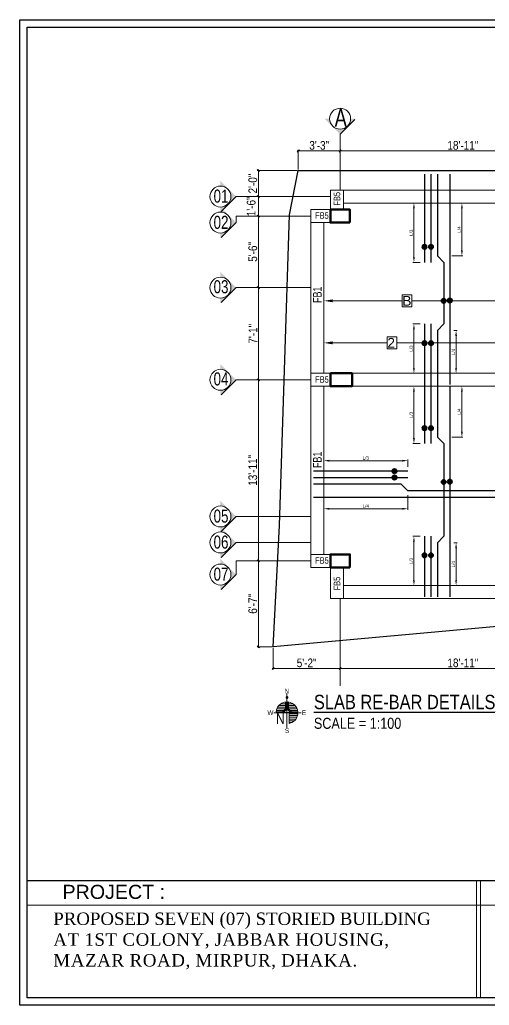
# Model space of a CAD drawing. Extents: x 52891 to 66536, y -48165 to -44533.
# Drawn here: x 60910 to 61343, y -45971 to -45062 of the extents above; entities that cross this region are included whole.
import ezdxf
from ezdxf.enums import TextEntityAlignment as Align

# ---------------------------------------------------------------- set-up
doc = ezdxf.new("R2010")
doc.units = 0
doc.header["$MEASUREMENT"] = 0
doc.header["$PDMODE"] = 3
doc.layers.get('DEFPOINTS').update_dxf_attribs({"lineweight": 13})
for name, color, linetype, lineweight in [('1-TEXT', 212, 'Continuous', 25), ('1dim', 251, 'Continuous', 13), ('COLUMN-1', 1, 'Continuous', 50), ('DIM', 8, 'Continuous', 13), ('DIMEN', 8, 'Continuous', 13), ('line', 7, 'Continuous', 15), ('NORTH_DER', 7, 'Continuous', 13), ('ROD', 1, 'Continuous', 35), ('TEXT', 7, 'Continuous', 13), ('Text1', 7, 'Continuous', 13), ('WALL', 7, 'Continuous', 30)]:
    doc.layers.add(name, color=color, linetype=linetype, lineweight=lineweight)
doc.layers.add('Layer1', color=174, linetype='Continuous')
doc.styles.add('Arial', font='arial.ttf')
doc.styles.add('Dimtext', font='ARIALN.TTF')
doc.styles.add('NEW', font='swissck.ttf')
doc.styles.add('ROMAN_SIMPLEX', font='swisscl.ttf')
doc.styles.get("Standard").update_dxf_attribs({"font": 'arial.ttf', "width": 0.6, "height": 6})
doc.styles.add('STYLE4', font='swissc.ttf')
doc.styles.add('style6', font='swisscl.ttf')
doc.dimstyles.new('1-18', dxfattribs={"dimtxt": 16, "dimasz": 14, "dimexe": 1, "dimexo": 4, "dimgap": 1, "dimtad": 1, "dimdec": 1, "dimzin": 3, "dimdsep": 46, "dimlunit": 4, "dimtxsty": 'Arial', "dimcen": 0.09, "dimdle": 4, "dimclrd": 256, "dimclre": 252, "dimclrt": 256, "dimadec": 0, "dimazin": 0, "dimtfac": 1, "dimtdec": 1, "dimtofl": 0, "dimtmove": 1, "dimatfit": 3, "dimfxl": 2, "dimfrac": 1, "dimtolj": 1, "dimtzin": 0, "dimlwd": -1, "dimlwe": -1, "dimarcsym": 1})
doc.dimstyles.new('Dim4', dxfattribs={"dimtxt": 8, "dimasz": 2, "dimexe": 1, "dimexo": 1, "dimgap": 1, "dimtad": 1, "dimdec": 0, "dimzin": 3, "dimdsep": 46, "dimlunit": 4, "dimtxsty": 'Dimtext', "dimblk": 'OBLIQUE', "dimcen": 2, "dimdle": 1, "dimclrd": 256, "dimclre": 256, "dimclrt": 3, "dimadec": 0, "dimazin": 1, "dimtm": 1e-09, "dimtfac": 1, "dimtdec": 0, "dimtofl": 0, "dimtmove": 2, "dimatfit": 3, "dimldrblk": 'OBLIQUE', "dimfxl": 6, "dimfrac": 2, "dimtolj": 1, "dimtzin": 0, "dimlwd": -1, "dimlwe": -1, "dimarcsym": 0})

# ---------------------------------------------------------------- blocks, each defined once
blk = doc.blocks.new('_Oblique')
at = {"layer": 'WALL', "color": 0, "lineweight": -2}
blk.add_line((-0.5, -0.5), (0.5, 0.5), dxfattribs=at)
blk = doc.blocks.new('*D2023')
at = {"layer": 'DEFPOINTS', "color": 0}
for p in [(61205.36, -45182.55), (61166.75, -45200.65), (61205.36, -45200.65)]:
    blk.add_point(p, dxfattribs=at)
at = {"layer": 'line'}
for p, q in [((61165.75, -45182.55), (61206.36, -45182.55)), ((61166.75, -45199.65), (61166.75, -45181.55)), ((61205.36, -45199.65), (61205.36, -45181.55))]:
    blk.add_line(p, q, dxfattribs=at)
at = {"layer": 'line', "xscale": 2, "yscale": 2, "zscale": 2, "rotation": 180}
blk.add_blockref('_Oblique', (61166.75, -45182.55), dxfattribs=at)
at = {"layer": 'line', "xscale": 2, "yscale": 2, "zscale": 2}
blk.add_blockref('_Oblique', (61205.36, -45182.55), dxfattribs=at)
at = {"layer": 'line', "color": 3, "insert": (61186.05, -45177.47), "char_height": 8, "attachment_point": 5, "style": 'Dimtext'}
blk.add_mtext('\\A1;3\'-3"', dxfattribs=at)
blk = doc.blocks.new('*D2024')
at = {"layer": 'DEFPOINTS', "color": 0}
for p in [(61431.86, -45182.55), (61205.36, -45200.65), (61431.86, -45200.65)]:
    blk.add_point(p, dxfattribs=at)
at = {"layer": 'line'}
for p, q in [((61204.36, -45182.55), (61432.86, -45182.55)), ((61205.36, -45199.65), (61205.36, -45181.55)), ((61431.86, -45199.65), (61431.86, -45181.55))]:
    blk.add_line(p, q, dxfattribs=at)
at = {"layer": 'line', "xscale": 2, "yscale": 2, "zscale": 2, "rotation": 180}
blk.add_blockref('_Oblique', (61205.36, -45182.55), dxfattribs=at)
at = {"layer": 'line', "xscale": 2, "yscale": 2, "zscale": 2}
blk.add_blockref('_Oblique', (61431.86, -45182.55), dxfattribs=at)
at = {"layer": 'line', "color": 3, "insert": (61318.61, -45177.47), "char_height": 8, "attachment_point": 5, "style": 'Dimtext'}
blk.add_mtext('\\A1;18\'-11"', dxfattribs=at)
blk = doc.blocks.new('*D2030')
at = {"layer": 'DEFPOINTS', "color": 0}
for p in [(61166.75, -45200.65), (61129.9, -45224.65), (61166.75, -45224.65)]:
    blk.add_point(p, dxfattribs=at)
at = {"layer": 'line'}
for p, q in [((61165.75, -45200.65), (61128.9, -45200.65)), ((61129.9, -45199.65), (61129.9, -45225.65)), ((61165.75, -45224.65), (61128.9, -45224.65))]:
    blk.add_line(p, q, dxfattribs=at)
at = {"layer": 'line', "xscale": 2, "yscale": 2, "zscale": 2}
for p, rotation in [((61129.9, -45200.65), 90), ((61129.9, -45224.65), 270)]:
    blk.add_blockref('_Oblique', p, dxfattribs=dict(at, rotation=rotation))
at = {"layer": 'line', "color": 3, "insert": (61124.81, -45212.65), "char_height": 8, "attachment_point": 5, "rotation": 90, "style": 'Dimtext'}
blk.add_mtext('\\A1;2\'-0"', dxfattribs=at)
blk = doc.blocks.new('*D2031')
at = {"layer": 'DEFPOINTS', "color": 0}
for p in [(61166.75, -45224.65), (61129.9, -45242.65), (61129.9, -45242.65)]:
    blk.add_point(p, dxfattribs=at)
at = {"layer": 'line'}
for p, q in [((61165.75, -45224.65), (61128.9, -45224.65)), ((61129.9, -45223.65), (61129.9, -45243.65))]:
    blk.add_line(p, q, dxfattribs=at)
at = {"layer": 'line', "xscale": 2, "yscale": 2, "zscale": 2}
for p, rotation in [((61129.9, -45224.65), 90), ((61129.9, -45242.65), 270)]:
    blk.add_blockref('_Oblique', p, dxfattribs=dict(at, rotation=rotation))
at = {"layer": 'line', "color": 3, "insert": (61123.31, -45233.65), "char_height": 8, "attachment_point": 5, "rotation": 90, "style": 'Dimtext'}
blk.add_mtext('\\A1;1\'-6"', dxfattribs=at)
blk = doc.blocks.new('*D2032')
at = {"layer": 'DEFPOINTS', "color": 0}
for p in [(61129.9, -45242.65), (61129.9, -45308.65), (61129.9, -45308.65)]:
    blk.add_point(p, dxfattribs=at)
at = {"layer": 'line'}
blk.add_line((61129.9, -45241.65), (61129.9, -45309.65), dxfattribs=at)
at = {"layer": 'line', "xscale": 2, "yscale": 2, "zscale": 2}
for p, rotation in [((61129.9, -45242.65), 90), ((61129.9, -45308.65), 270)]:
    blk.add_blockref('_Oblique', p, dxfattribs=dict(at, rotation=rotation))
at = {"layer": 'line', "color": 3, "insert": (61124.81, -45275.65), "char_height": 8, "attachment_point": 5, "rotation": 90, "style": 'Dimtext'}
blk.add_mtext('\\A1;5\'-6"', dxfattribs=at)
blk = doc.blocks.new('*D2033')
at = {"layer": 'DEFPOINTS', "color": 0}
for p in [(61129.9, -45308.65), (61129.9, -45393.65), (61129.9, -45393.65)]:
    blk.add_point(p, dxfattribs=at)
at = {"layer": 'line'}
blk.add_line((61129.9, -45307.65), (61129.9, -45394.65), dxfattribs=at)
at = {"layer": 'line', "xscale": 2, "yscale": 2, "zscale": 2}
for p, rotation in [((61129.9, -45308.65), 90), ((61129.9, -45393.65), 270)]:
    blk.add_blockref('_Oblique', p, dxfattribs=dict(at, rotation=rotation))
at = {"layer": 'line', "color": 3, "insert": (61124.88, -45351.15), "char_height": 8, "attachment_point": 5, "rotation": 90, "style": 'Dimtext'}
blk.add_mtext('\\A1;7\'-1"', dxfattribs=at)
blk = doc.blocks.new('*D2034')
at = {"layer": 'DEFPOINTS', "color": 0}
for p in [(61129.9, -45393.65), (61129.9, -45560.65), (61147.81, -45560.65)]:
    blk.add_point(p, dxfattribs=at)
at = {"layer": 'line'}
for p, q in [((61129.9, -45392.65), (61129.9, -45561.65)), ((61146.81, -45560.65), (61128.9, -45560.65))]:
    blk.add_line(p, q, dxfattribs=at)
at = {"layer": 'line', "xscale": 2, "yscale": 2, "zscale": 2}
for p, rotation in [((61129.9, -45393.65), 90), ((61129.9, -45560.65), 270)]:
    blk.add_blockref('_Oblique', p, dxfattribs=dict(at, rotation=rotation))
at = {"layer": 'line', "color": 3, "insert": (61124.81, -45477.15), "char_height": 8, "attachment_point": 5, "rotation": 90, "style": 'Dimtext'}
blk.add_mtext('\\A1;13\'-11"', dxfattribs=at)
blk = doc.blocks.new('*D2035')
at = {"layer": 'DEFPOINTS', "color": 0}
for p in [(61147.81, -45560.65), (61129.9, -45639.92), (61143.58, -45639.92)]:
    blk.add_point(p, dxfattribs=at)
at = {"layer": 'line'}
for p, q in [((61146.81, -45560.65), (61128.9, -45560.65)), ((61129.9, -45559.65), (61129.9, -45640.92)), ((61142.58, -45639.92), (61128.9, -45639.92))]:
    blk.add_line(p, q, dxfattribs=at)
at = {"layer": 'line', "xscale": 2, "yscale": 2, "zscale": 2}
for p, rotation in [((61129.9, -45560.65), 90), ((61129.9, -45639.92), 270)]:
    blk.add_blockref('_Oblique', p, dxfattribs=dict(at, rotation=rotation))
at = {"layer": 'line', "color": 3, "insert": (61124.81, -45600.28), "char_height": 8, "attachment_point": 5, "rotation": 90, "style": 'Dimtext'}
blk.add_mtext('\\A1;6\'-7"', dxfattribs=at)
blk = doc.blocks.new('*D2036')
at = {"layer": 'DEFPOINTS', "color": 0}
for p in [(61143.58, -45639.92), (61205.36, -45639.92), (61205.36, -45659.82)]:
    blk.add_point(p, dxfattribs=at)
at = {"layer": 'line'}
for p, q in [((61143.58, -45640.92), (61143.58, -45660.82)), ((61205.36, -45640.92), (61205.36, -45660.82)), ((61142.58, -45659.82), (61206.36, -45659.82))]:
    blk.add_line(p, q, dxfattribs=at)
at = {"layer": 'line', "xscale": 2, "yscale": 2, "zscale": 2, "rotation": 180}
blk.add_blockref('_Oblique', (61143.58, -45659.82), dxfattribs=at)
at = {"layer": 'line', "xscale": 2, "yscale": 2, "zscale": 2}
blk.add_blockref('_Oblique', (61205.36, -45659.82), dxfattribs=at)
at = {"layer": 'line', "color": 3, "insert": (61174.47, -45654.74), "char_height": 8, "attachment_point": 5, "style": 'Dimtext'}
blk.add_mtext('\\A1;5\'-2"', dxfattribs=at)
blk = doc.blocks.new('*D2037')
at = {"layer": 'DEFPOINTS', "color": 0}
for p in [(61205.36, -45639.92), (61431.86, -45659.82), (61431.86, -45659.82)]:
    blk.add_point(p, dxfattribs=at)
at = {"layer": 'line'}
for p, q in [((61205.36, -45640.92), (61205.36, -45660.82)), ((61204.36, -45659.82), (61432.86, -45659.82))]:
    blk.add_line(p, q, dxfattribs=at)
at = {"layer": 'line', "xscale": 2, "yscale": 2, "zscale": 2, "rotation": 180}
blk.add_blockref('_Oblique', (61205.36, -45659.82), dxfattribs=at)
at = {"layer": 'line', "xscale": 2, "yscale": 2, "zscale": 2}
blk.add_blockref('_Oblique', (61431.86, -45659.82), dxfattribs=at)
at = {"layer": 'line', "color": 3, "insert": (61318.61, -45654.74), "char_height": 8, "attachment_point": 5, "style": 'Dimtext'}
blk.add_mtext('\\A1;18\'-11"', dxfattribs=at)
blk = doc.blocks.new('*D2053')
at = {"layer": '1dim', "color": 252, "linetype": 'Continuous'}
for p, q in [((61190.36, -45473.96), (61190.36, -45467.24)), ((61267.81, -45473.96), (61267.81, -45467.24))]:
    blk.add_line(p, q, dxfattribs=at)
at = {"layer": '1dim', "linetype": 'Continuous'}
blk.add_line((61195.36, -45468.24), (61262.81, -45468.24), dxfattribs=at)
at = {"layer": '1dim'}
for points in [[(61195.36, -45467.4), (61195.36, -45469.07), (61190.36, -45468.24)], [(61262.81, -45467.4), (61262.81, -45469.07), (61267.81, -45468.24)]]:
    blk.add_solid(points, dxfattribs=at)
at = {"layer": 'DEFPOINTS', "color": 0}
for p in [(61267.81, -45468.24), (61190.36, -45477.96), (61267.81, -45477.96)]:
    blk.add_point(p, dxfattribs=at)
at = {"layer": '1dim', "insert": (61229.08, -45465.68), "char_height": 3, "attachment_point": 5, "style": 'Arial'}
blk.add_mtext('\\A1;L/3', dxfattribs=at)
blk = doc.blocks.new('*D2054')
at = {"layer": '1dim', "color": 252, "linetype": 'Continuous'}
for p, q in [((61267.81, -45499.96), (61267.81, -45513.58)), ((61190.36, -45503.38), (61190.36, -45513.58))]:
    blk.add_line(p, q, dxfattribs=at)
at = {"layer": '1dim', "linetype": 'Continuous'}
blk.add_line((61262.81, -45512.58), (61195.36, -45512.58), dxfattribs=at)
at = {"layer": '1dim'}
for points in [[(61195.36, -45511.74), (61195.36, -45513.41), (61190.36, -45512.58)], [(61262.81, -45511.74), (61262.81, -45513.41), (61267.81, -45512.58)]]:
    blk.add_solid(points, dxfattribs=at)
at = {"layer": 'DEFPOINTS', "color": 0}
for p in [(61190.36, -45499.38), (61267.81, -45495.96), (61190.36, -45512.58)]:
    blk.add_point(p, dxfattribs=at)
at = {"layer": '1dim', "insert": (61229.08, -45510.03), "char_height": 3, "attachment_point": 5, "style": 'Arial'}
blk.add_mtext('\\A1;L/4', dxfattribs=at)
blk = doc.blocks.new('*D2063')
at = {"layer": '1dim', "color": 252, "linetype": 'Continuous'}
for p, q in [((61279.2, -45399.65), (61272.47, -45399.65)), ((61279.2, -45452.46), (61272.47, -45452.46))]:
    blk.add_line(p, q, dxfattribs=at)
at = {"layer": '1dim', "linetype": 'Continuous'}
blk.add_line((61273.47, -45447.46), (61273.47, -45404.65), dxfattribs=at)
at = {"layer": '1dim'}
for points in [[(61272.64, -45404.65), (61274.3, -45404.65), (61273.47, -45399.65)], [(61272.64, -45447.46), (61274.3, -45447.46), (61273.47, -45452.46)]]:
    blk.add_solid(points, dxfattribs=at)
at = {"layer": 'DEFPOINTS', "color": 0}
for p in [(61273.47, -45399.65), (61283.2, -45399.65), (61283.2, -45452.46)]:
    blk.add_point(p, dxfattribs=at)
at = {"layer": '1dim', "insert": (61270.92, -45426.06), "char_height": 3, "attachment_point": 5, "rotation": 90, "style": 'Arial'}
blk.add_mtext('\\A1;L/3', dxfattribs=at)
blk = doc.blocks.new('*D2064')
at = {"layer": '1dim', "color": 252, "linetype": 'Continuous'}
for p, q in [((61310.44, -45399.65), (61318.74, -45399.65)), ((61308.55, -45446.46), (61318.74, -45446.46))]:
    blk.add_line(p, q, dxfattribs=at)
at = {"layer": '1dim', "linetype": 'Continuous'}
blk.add_line((61317.74, -45404.65), (61317.74, -45441.46), dxfattribs=at)
at = {"layer": '1dim'}
for points in [[(61316.91, -45404.65), (61318.58, -45404.65), (61317.74, -45399.65)], [(61316.91, -45441.46), (61318.58, -45441.46), (61317.74, -45446.46)]]:
    blk.add_solid(points, dxfattribs=at)
at = {"layer": 'DEFPOINTS', "color": 0}
for p in [(61306.44, -45399.65), (61304.55, -45446.46), (61317.74, -45446.46)]:
    blk.add_point(p, dxfattribs=at)
at = {"layer": '1dim', "insert": (61315.19, -45423.06), "char_height": 3, "attachment_point": 5, "rotation": 90, "style": 'Arial'}
blk.add_mtext('\\A1;L/4', dxfattribs=at)
blk = doc.blocks.new('*D2065')
at = {"layer": '1dim', "color": 252, "linetype": 'Continuous'}
for p, q in [((61310.27, -45543.93), (61313.35, -45543.93)), ((61310.44, -45583.43), (61313.35, -45583.43))]:
    blk.add_line(p, q, dxfattribs=at)
at = {"layer": '1dim', "linetype": 'Continuous'}
blk.add_line((61312.35, -45548.93), (61312.35, -45578.43), dxfattribs=at)
at = {"layer": '1dim'}
for points in [[(61311.52, -45548.93), (61313.18, -45548.93), (61312.35, -45543.93)], [(61311.52, -45578.43), (61313.18, -45578.43), (61312.35, -45583.43)]]:
    blk.add_solid(points, dxfattribs=at)
at = {"layer": 'DEFPOINTS', "color": 0}
for p in [(61306.27, -45543.93), (61306.44, -45583.43), (61312.35, -45583.43)]:
    blk.add_point(p, dxfattribs=at)
at = {"layer": '1dim', "insert": (61309.8, -45563.68), "char_height": 3, "attachment_point": 5, "rotation": 90, "style": 'Arial'}
blk.add_mtext('\\A1;L/4', dxfattribs=at)
blk = doc.blocks.new('*D2066')
at = {"layer": '1dim', "color": 252, "linetype": 'Continuous'}
for p, q in [((61279.2, -45537.93), (61272.47, -45537.93)), ((61279.2, -45583.43), (61272.47, -45583.43))]:
    blk.add_line(p, q, dxfattribs=at)
at = {"layer": '1dim', "linetype": 'Continuous'}
blk.add_line((61273.47, -45578.43), (61273.47, -45542.93), dxfattribs=at)
at = {"layer": '1dim'}
for points in [[(61272.64, -45542.93), (61274.3, -45542.93), (61273.47, -45537.93)], [(61272.64, -45578.43), (61274.3, -45578.43), (61273.47, -45583.43)]]:
    blk.add_solid(points, dxfattribs=at)
at = {"layer": 'DEFPOINTS', "color": 0}
for p in [(61273.47, -45537.93), (61283.2, -45537.93), (61283.2, -45583.43)]:
    blk.add_point(p, dxfattribs=at)
at = {"layer": '1dim', "insert": (61270.92, -45560.68), "char_height": 3, "attachment_point": 5, "rotation": 90, "style": 'Arial'}
blk.add_mtext('\\A1;L/3', dxfattribs=at)
blk = doc.blocks.new('*D2067')
at = {"layer": '1dim', "color": 252, "linetype": 'Continuous'}
for p, q in [((61279.2, -45230.65), (61272.47, -45230.65)), ((61279.2, -45285.36), (61272.47, -45285.36))]:
    blk.add_line(p, q, dxfattribs=at)
at = {"layer": '1dim', "linetype": 'Continuous'}
blk.add_line((61273.47, -45280.36), (61273.47, -45235.65), dxfattribs=at)
at = {"layer": '1dim'}
for points in [[(61272.64, -45235.65), (61274.3, -45235.65), (61273.47, -45230.65)], [(61272.64, -45280.36), (61274.3, -45280.36), (61273.47, -45285.36)]]:
    blk.add_solid(points, dxfattribs=at)
at = {"layer": 'DEFPOINTS', "color": 0}
for p in [(61273.47, -45230.65), (61283.2, -45230.65), (61283.2, -45285.36)]:
    blk.add_point(p, dxfattribs=at)
at = {"layer": '1dim', "insert": (61270.92, -45258), "char_height": 3, "attachment_point": 5, "rotation": 90, "style": 'Arial'}
blk.add_mtext('\\A1;L/3', dxfattribs=at)
blk = doc.blocks.new('*D2068')
at = {"layer": '1dim', "color": 252, "linetype": 'Continuous'}
for p, q in [((61310.44, -45230.65), (61318.74, -45230.65)), ((61308.55, -45279.36), (61318.74, -45279.36))]:
    blk.add_line(p, q, dxfattribs=at)
at = {"layer": '1dim', "linetype": 'Continuous'}
blk.add_line((61317.74, -45235.65), (61317.74, -45274.36), dxfattribs=at)
at = {"layer": '1dim'}
for points in [[(61316.91, -45235.65), (61318.58, -45235.65), (61317.74, -45230.65)], [(61316.91, -45274.36), (61318.58, -45274.36), (61317.74, -45279.36)]]:
    blk.add_solid(points, dxfattribs=at)
at = {"layer": 'DEFPOINTS', "color": 0}
for p in [(61306.44, -45230.65), (61304.55, -45279.36), (61317.74, -45279.36)]:
    blk.add_point(p, dxfattribs=at)
at = {"layer": '1dim', "insert": (61315.19, -45255), "char_height": 3, "attachment_point": 5, "rotation": 90, "style": 'Arial'}
blk.add_mtext('\\A1;L/4', dxfattribs=at)
blk = doc.blocks.new('*D2069')
at = {"layer": '1dim', "color": 252, "linetype": 'Continuous'}
for p, q in [((61310.27, -45348.16), (61313.35, -45348.16)), ((61310.44, -45387.65), (61313.35, -45387.65))]:
    blk.add_line(p, q, dxfattribs=at)
at = {"layer": '1dim', "linetype": 'Continuous'}
blk.add_line((61312.35, -45353.16), (61312.35, -45382.65), dxfattribs=at)
at = {"layer": '1dim'}
for points in [[(61311.52, -45353.16), (61313.18, -45353.16), (61312.35, -45348.16)], [(61311.52, -45382.65), (61313.18, -45382.65), (61312.35, -45387.65)]]:
    blk.add_solid(points, dxfattribs=at)
at = {"layer": 'DEFPOINTS', "color": 0}
for p in [(61306.27, -45348.16), (61306.44, -45387.65), (61312.35, -45387.65)]:
    blk.add_point(p, dxfattribs=at)
at = {"layer": '1dim', "insert": (61309.8, -45367.9), "char_height": 3, "attachment_point": 5, "rotation": 90, "style": 'Arial'}
blk.add_mtext('\\A1;L/4', dxfattribs=at)
blk = doc.blocks.new('*D2070')
at = {"layer": '1dim', "color": 252, "linetype": 'Continuous'}
for p, q in [((61279.2, -45342.16), (61272.47, -45342.16)), ((61279.2, -45387.65), (61272.47, -45387.65))]:
    blk.add_line(p, q, dxfattribs=at)
at = {"layer": '1dim', "linetype": 'Continuous'}
blk.add_line((61273.47, -45382.65), (61273.47, -45347.16), dxfattribs=at)
at = {"layer": '1dim'}
for points in [[(61272.64, -45347.16), (61274.3, -45347.16), (61273.47, -45342.16)], [(61272.64, -45382.65), (61274.3, -45382.65), (61273.47, -45387.65)]]:
    blk.add_solid(points, dxfattribs=at)
at = {"layer": 'DEFPOINTS', "color": 0}
for p in [(61273.47, -45342.16), (61283.2, -45342.16), (61283.2, -45387.65)]:
    blk.add_point(p, dxfattribs=at)
at = {"layer": '1dim', "insert": (61270.92, -45364.9), "char_height": 3, "attachment_point": 5, "rotation": 90, "style": 'Arial'}
blk.add_mtext('\\A1;L/3', dxfattribs=at)
blk = doc.blocks.new('L')
at = {"layer": 'Layer1', "color": 0}
blk.add_line((0, 65.62), (-777.86, 65.62), dxfattribs=at)
at = {"layer": 'Layer1', "color": 4}
blk.add_lwpolyline([(-781.98, 548.61), (4.12, 548.61), (4.12, -4.12), (-781.98, -4.12)], close=True, dxfattribs=at)
at = {"layer": 'Layer1', "color": 1}
blk.add_lwpolyline([(-777.86, 544.49), (0, 544.49), (0, 0), (-777.86, 0)], close=True, dxfattribs=at)
at = {"layer": 'TEXT', "color": 0}
for p, q in [((0, 65.62), (-777.86, 65.62)), ((-525.74, 0.31), (-525.74, 65.62)), ((-523.37, 0.31), (-523.37, 65.62)), ((-777.86, 52.07), (0, 52.07))]:
    blk.add_line(p, q, dxfattribs=at)
at = {"layer": 'TEXT', "color": 4, "lineweight": 13, "insert": (-757.98, 63.44), "char_height": 7.894, "attachment_point": 1, "style": 'Arial'}
blk.add_mtext('PROJECT :', dxfattribs=at)
at = {"layer": 'WALL', "color": 4, "linetype": 'ByBlock', "lineweight": 25, "insert": (-763.12, 47.91), "char_height": 6.9904, "width": 217.6986, "attachment_point": 1}
blk.add_mtext('{\\fTimes New Roman|b0|i0|c0|p18;\\W1;\\C144;PROPOSED SEVEN (07) STORIED BUILDING\\P\\T1.05;AT 1ST COLONY, JABBAR HOUSING, MAZAR ROAD, MIRPUR, DHAKA.}', dxfattribs=at)

msp = doc.modelspace()

# ---------------------------------------------------------------- hatches: boundary and pattern name
at = {"layer": 'line', "linetype": 'Continuous', "ltscale": 10}
h = msp.add_hatch(color=7, dxfattribs=at)
h.paths.add_polyline_path([(61205.36, -45167.23), (61205.36, -45162.48, 0.414214), (61215.03, -45152.81), (61219.78, -45152.81)])
h.paths.add_polyline_path([(61205.36, -45167.23), (61190.94, -45152.81), (61195.68, -45152.81, 0.414214), (61205.36, -45162.48)])
h = msp.add_hatch(color=7, dxfattribs=at)
h.paths.add_polyline_path([(61109.34, -45224.65), (61104.6, -45224.65, -0.414214), (61094.92, -45234.32), (61094.92, -45239.07)])
h.paths.add_polyline_path([(61109.34, -45224.65), (61094.92, -45210.23), (61094.92, -45214.98, -0.414214), (61104.6, -45224.65)])
h = msp.add_hatch(color=7, dxfattribs=at)
h.paths.add_polyline_path([(61109.34, -45248.65), (61104.6, -45248.65, -0.414214), (61094.92, -45258.32), (61094.92, -45263.07)])
h.paths.add_polyline_path([(61109.34, -45248.65), (61094.92, -45234.23), (61094.92, -45238.98, -0.414214), (61104.6, -45248.65)])
h = msp.add_hatch(color=7, dxfattribs=at)
h.paths.add_polyline_path([(61109.34, -45308.65), (61104.6, -45308.65, -0.414214), (61094.92, -45318.32), (61094.92, -45323.07)])
h.paths.add_polyline_path([(61109.34, -45308.65), (61094.92, -45294.23), (61094.92, -45298.98, -0.414214), (61104.6, -45308.65)])
h = msp.add_hatch(color=7, dxfattribs=at)
h.paths.add_polyline_path([(61109.34, -45393.65), (61104.6, -45393.65, -0.414214), (61094.92, -45403.32), (61094.92, -45408.07)])
h.paths.add_polyline_path([(61109.34, -45393.65), (61094.92, -45379.23), (61094.92, -45383.98, -0.414214), (61104.6, -45393.65)])
h = msp.add_hatch(color=7, dxfattribs=at)
h.paths.add_polyline_path([(61109.34, -45519.65), (61104.6, -45519.65, -0.414214), (61094.92, -45529.32), (61094.92, -45534.07)])
h.paths.add_polyline_path([(61109.34, -45519.65), (61094.92, -45505.23), (61094.92, -45509.98, -0.414214), (61104.6, -45519.65)])
h = msp.add_hatch(color=7, dxfattribs=at)
h.paths.add_polyline_path([(61109.34, -45543.65), (61104.6, -45543.65, -0.414214), (61094.92, -45553.32), (61094.92, -45558.07)])
h.paths.add_polyline_path([(61109.34, -45543.65), (61094.92, -45529.23), (61094.92, -45533.98, -0.414214), (61104.6, -45543.65)])
h = msp.add_hatch(color=7, dxfattribs=at)
h.paths.add_polyline_path([(61109.34, -45573.22), (61104.6, -45573.22, -0.414214), (61094.92, -45582.89), (61094.92, -45587.64)])
h.paths.add_polyline_path([(61109.34, -45573.22), (61094.92, -45558.8), (61094.92, -45563.55, -0.414214), (61104.6, -45573.22)])
at = {"layer": 'NORTH_DER'}
h = msp.add_hatch(dxfattribs=at)
h.set_pattern_fill('_USER', color=256, scale=1.571076, angle=1800, style=0, pattern_type=0)
h.set_pattern_definition([(360, (58540.1792, -46595.7103), (1e-13, 1.5710756), [])])
h.paths.add_polyline_path([(61154.93, -45690.76, 0.347379), (61146.31, -45699.77), (61152.25, -45699.77), (61154.93, -45697.08)])
h.paths.add_polyline_path([(61160.4, -45699.77), (61166.34, -45699.77, 0.347379), (61157.72, -45690.76), (61157.72, -45697.08)])
h.paths.add_polyline_path([(61158.37, -45701.67), (61158.37, -45710.57, 0.328937), (61166.34, -45701.67)])
at = {"layer": 'ROD'}
h = msp.add_hatch(color=1, dxfattribs=at)
edge = h.paths.add_edge_path()
edge.add_ellipse((61283.2, -45271.05), major_axis=(-1.47, -1.47), ratio=1, start_angle=-135, end_angle=45, ccw=False)
edge.add_ellipse((61283.2, -45271.05), major_axis=(-1.47, -1.47), ratio=1, start_angle=45, end_angle=225, ccw=False)
h = msp.add_hatch(color=1, dxfattribs=at)
edge = h.paths.add_edge_path()
edge.add_ellipse((61289.2, -45271.05), major_axis=(-1.47, -1.47), ratio=1, start_angle=-135, end_angle=45, ccw=False)
edge.add_ellipse((61289.2, -45271.05), major_axis=(-1.47, -1.47), ratio=1, start_angle=45, end_angle=225, ccw=False)
h = msp.add_hatch(color=1, dxfattribs=at)
edge = h.paths.add_edge_path()
edge.add_ellipse((61300.89, -45320.84), major_axis=(-1.47, -1.47), ratio=1, start_angle=-135, end_angle=45, ccw=False)
edge.add_ellipse((61300.89, -45320.84), major_axis=(-1.47, -1.47), ratio=1, start_angle=45, end_angle=225, ccw=False)
h = msp.add_hatch(color=1, dxfattribs=at)
edge = h.paths.add_edge_path()
edge.add_ellipse((61306.54, -45320.43), major_axis=(1.47, 1.47), ratio=1, start_angle=-135, end_angle=45, ccw=False)
edge.add_ellipse((61306.54, -45320.43), major_axis=(1.47, 1.47), ratio=1, start_angle=45, end_angle=225, ccw=False)
h = msp.add_hatch(color=1, dxfattribs=at)
edge = h.paths.add_edge_path()
edge.add_ellipse((61283.2, -45359.79), major_axis=(-1.47, 1.47), ratio=1, start_angle=315, end_angle=495)
edge.add_ellipse((61283.2, -45359.79), major_axis=(-1.47, 1.47), ratio=1, start_angle=135, end_angle=315)
h = msp.add_hatch(color=1, dxfattribs=at)
edge = h.paths.add_edge_path()
edge.add_ellipse((61289.2, -45359.79), major_axis=(-1.47, 1.47), ratio=1, start_angle=315, end_angle=495)
edge.add_ellipse((61289.2, -45359.79), major_axis=(-1.47, 1.47), ratio=1, start_angle=135, end_angle=315)
h = msp.add_hatch(color=1, dxfattribs=at)
edge = h.paths.add_edge_path()
edge.add_ellipse((61283.2, -45438.16), major_axis=(-1.47, -1.47), ratio=1, start_angle=-135, end_angle=45, ccw=False)
edge.add_ellipse((61283.2, -45438.16), major_axis=(-1.47, -1.47), ratio=1, start_angle=45, end_angle=225, ccw=False)
h = msp.add_hatch(color=1, dxfattribs=at)
edge = h.paths.add_edge_path()
edge.add_ellipse((61289.2, -45438.16), major_axis=(-1.47, -1.47), ratio=1, start_angle=-135, end_angle=45, ccw=False)
edge.add_ellipse((61289.2, -45438.16), major_axis=(-1.47, -1.47), ratio=1, start_angle=45, end_angle=225, ccw=False)
h = msp.add_hatch(color=1, dxfattribs=at)
edge = h.paths.add_edge_path()
edge.add_ellipse((61255.48, -45477.96), major_axis=(1.47, 1.47), ratio=1, start_angle=-135, end_angle=45, ccw=False)
edge.add_ellipse((61255.48, -45477.96), major_axis=(1.47, 1.47), ratio=1, start_angle=45, end_angle=225, ccw=False)
h = msp.add_hatch(color=1, dxfattribs=at)
edge = h.paths.add_edge_path()
edge.add_ellipse((61255.48, -45483.73), major_axis=(1.47, 1.47), ratio=1, start_angle=45, end_angle=225, ccw=False)
edge.add_ellipse((61255.48, -45483.73), major_axis=(1.47, 1.47), ratio=1, start_angle=-135, end_angle=45, ccw=False)
h = msp.add_hatch(color=1, dxfattribs=at)
edge = h.paths.add_edge_path()
edge.add_ellipse((61300.89, -45487.95), major_axis=(-1.47, -1.47), ratio=1, start_angle=-135, end_angle=45, ccw=False)
edge.add_ellipse((61300.89, -45487.95), major_axis=(-1.47, -1.47), ratio=1, start_angle=45, end_angle=225, ccw=False)
h = msp.add_hatch(color=1, dxfattribs=at)
edge = h.paths.add_edge_path()
edge.add_ellipse((61306.54, -45487.53), major_axis=(1.47, 1.47), ratio=1, start_angle=-135, end_angle=45, ccw=False)
edge.add_ellipse((61306.54, -45487.53), major_axis=(1.47, 1.47), ratio=1, start_angle=45, end_angle=225, ccw=False)
h = msp.add_hatch(color=1, dxfattribs=at)
edge = h.paths.add_edge_path()
edge.add_ellipse((61283.2, -45555.57), major_axis=(-1.47, 1.47), ratio=1, start_angle=315, end_angle=495)
edge.add_ellipse((61283.2, -45555.57), major_axis=(-1.47, 1.47), ratio=1, start_angle=135, end_angle=315)
h = msp.add_hatch(color=1, dxfattribs=at)
edge = h.paths.add_edge_path()
edge.add_ellipse((61289.2, -45555.57), major_axis=(-1.47, 1.47), ratio=1, start_angle=315, end_angle=495)
edge.add_ellipse((61289.2, -45555.57), major_axis=(-1.47, 1.47), ratio=1, start_angle=135, end_angle=315)

# ---------------------------------------------------------------- linework, layer by layer
at = {"layer": 'COLUMN-1'}
for points in [[(61214.36, -45248.65), (61214.36, -45236.65), (61196.36, -45236.65), (61196.36, -45248.65)], [(61196.36, -45387.65), (61196.36, -45399.65), (61216.36, -45399.65), (61216.36, -45387.65)], [(61214.36, -45566.65), (61214.36, -45554.65), (61196.36, -45554.65), (61196.36, -45566.65)]]:
    msp.add_lwpolyline(points, close=True, dxfattribs=at)
at = {"layer": 'DIM', "linetype": 'Continuous', "lineweight": 9}
for p, q in [((61262.73, -45320.81), (61198.39, -45320.81)), ((61438.12, -45320.81), (61271.53, -45320.81)), ((61248.9, -45359.55), (61198.39, -45359.55)), ((61438.12, -45359.55), (61257.69, -45359.55))]:
    msp.add_line(p, q, dxfattribs=at)
at = {"layer": 'DIM', "lineweight": 9}
for p, q in [((61271.53, -45315.31), (61262.73, -45315.31)), ((61262.73, -45315.31), (61262.73, -45326.31)), ((61271.53, -45326.31), (61271.53, -45315.31)), ((61262.73, -45326.31), (61271.53, -45326.31)), ((61257.69, -45354.05), (61248.9, -45354.05)), ((61248.9, -45354.05), (61248.9, -45365.05)), ((61257.69, -45365.05), (61257.69, -45354.05)), ((61248.9, -45365.05), (61257.69, -45365.05))]:
    msp.add_line(p, q, dxfattribs=at)
at = {"layer": 'DIM'}
for points in [[(61198.39, -45319.48), (61198.39, -45322.14), (61190.39, -45320.81)], [(61198.39, -45358.22), (61198.39, -45360.89), (61190.39, -45359.55)]]:
    msp.add_solid(points, dxfattribs=at)
at = {"layer": 'DIMEN'}
for p, q in [((61205.36, -45167.23), (61205.36, -45218.65)), ((61109.34, -45224.65), (61196.36, -45224.65)), ((61109.34, -45242.65), (61178.36, -45242.65)), ((61109.34, -45242.65), (61109.34, -45248.65)), ((61109.34, -45308.65), (61178.36, -45308.65)), ((61109.34, -45393.65), (61178.36, -45393.65)), ((61109.34, -45519.65), (61178.36, -45519.65)), ((61109.34, -45543.65), (61178.36, -45543.65)), ((61109.34, -45560.65), (61178.36, -45560.65)), ((61109.34, -45560.65), (61109.34, -45573.22)), ((61205.36, -45595.43), (61205.36, -45675.75))]:
    msp.add_line(p, q, dxfattribs=at)
at = {"layer": 'line', "color": 7, "linetype": 'Continuous', "ltscale": 10}
for p, q in [((61219.09, -45153.5), (61205.36, -45167.23)), ((61095.61, -45238.39), (61109.34, -45224.65)), ((61095.61, -45262.39), (61109.34, -45248.65)), ((61095.61, -45322.39), (61109.34, -45308.65)), ((61095.61, -45407.39), (61109.34, -45393.65)), ((61095.61, -45533.39), (61109.34, -45519.65)), ((61095.61, -45557.39), (61109.34, -45543.65)), ((61095.61, -45586.95), (61109.34, -45573.22))]:
    msp.add_line(p, q, dxfattribs=at)
at = {"layer": 'line', "color": 6}
for p, q in [((61422.86, -45218.65), (61196.36, -45218.65)), ((61196.36, -45236.65), (61196.36, -45218.65)), ((61208.36, -45236.65), (61208.36, -45218.65)), ((61196.36, -45236.65), (61178.36, -45236.65)), ((61178.36, -45236.65), (61178.36, -45399.65)), ((61422.86, -45230.65), (61208.36, -45230.65)), ((61196.36, -45248.65), (61178.36, -45248.65)), ((61190.36, -45248.65), (61190.36, -45387.65)), ((61196.36, -45387.65), (61178.36, -45387.65)), ((61216.36, -45387.65), (61422.86, -45387.65)), ((61196.36, -45399.65), (61178.36, -45399.65)), ((61178.36, -45399.65), (61178.36, -45566.65)), ((61190.36, -45399.65), (61190.36, -45554.65)), ((61216.36, -45399.65), (61422.86, -45399.65)), ((61196.36, -45554.65), (61178.36, -45554.65)), ((61196.36, -45566.65), (61178.36, -45566.65)), ((61196.36, -45566.65), (61196.36, -45595.43)), ((61208.36, -45566.65), (61208.36, -45595.43)), ((61208.36, -45583.43), (61422.86, -45583.43)), ((61196.36, -45595.43), (61434.86, -45595.43))]:
    msp.add_line(p, q, dxfattribs=at)
at = {"layer": 'line', "color": 7, "linetype": 'Continuous', "lineweight": 20, "ltscale": 10}
for centre in [(61205.36, -45152.81), (61094.92, -45224.65), (61094.92, -45248.65), (61094.92, -45308.65), (61094.92, -45393.65), (61094.92, -45519.65), (61094.92, -45543.65), (61094.92, -45573.22)]:
    msp.add_circle(centre, 9.67, dxfattribs=at)
at = {"layer": 'NORTH_DER', "color": 1}
for p, q in [((61155.84, -45697.72), (61153.15, -45700.41)), ((61159.5, -45700.41), (61153.15, -45700.41)), ((61156.81, -45697.72), (61159.5, -45700.41))]:
    msp.add_line(p, q, dxfattribs=at)
at = {"layer": 'NORTH_DER'}
for points in [[(61156.33, -45682.78), (61156.33, -45714.58)], [(61144.18, -45700.72), (61169.51, -45700.72)], [(61151.3, -45700.72), (61146.27, -45700.72)], [(61158.37, -45700.72), (61161.35, -45700.72)]]:
    msp.add_lwpolyline(points, dxfattribs=at)
for points in [[(61154.93, -45697.08), (61152.25, -45699.77), (61146.31, -45699.77), (61146.31, -45699.77, -0.347379), (61154.93, -45690.76), (61154.93, -45690.76)], [(61157.72, -45690.76), (61157.72, -45690.76), (61157.72, -45697.08), (61160.4, -45699.77), (61166.34, -45699.77), (61166.34, -45699.77, 0.347379)], [(61166.34, -45701.67, -0.328937), (61158.37, -45710.57), (61158.37, -45701.67), (61166.34, -45701.67)]]:
    msp.add_lwpolyline(points, format="xyb", close=True, dxfattribs=at)
at = {"layer": 'NORTH_DER', "color": 1, "const_width": 1.36}
msp.add_lwpolyline([(61155.65, -45686.66, 1), (61157, -45686.66, 1)], format="xyb", close=True, dxfattribs=at)
at = {"layer": 'NORTH_DER', "color": 1}
msp.add_lwpolyline([(61155.84, -45690.67), (61155.84, -45690.67), (61155.84, -45697.72), (61156.81, -45697.72), (61156.81, -45690.67, 0.021929)], format="xyb", close=True, dxfattribs=at)
at = {"layer": 'ROD', "lineweight": 25}
for p, q in [((61283.2, -45203.88), (61283.2, -45285.36)), ((61289.2, -45203.88), (61289.2, -45285.36)), ((61295.2, -45203.88), (61295.2, -45279.36)), ((61306.44, -45203.88), (61306.44, -45398.09)), ((61301.2, -45285.36), (61295.2, -45279.36)), ((61301.2, -45285.36), (61301.2, -45342.16)), ((61283.2, -45342.16), (61283.2, -45399.65)), ((61289.2, -45342.16), (61289.2, -45399.65)), ((61301.2, -45342.16), (61295.2, -45348.16)), ((61295.2, -45348.16), (61295.2, -45399.65)), ((61283.2, -45399.65), (61283.2, -45452.46)), ((61289.2, -45399.65), (61289.2, -45452.46)), ((61295.2, -45399.65), (61295.2, -45446.46)), ((61306.44, -45399.65), (61306.44, -45593.87)), ((61301.2, -45452.46), (61295.2, -45446.46)), ((61301.2, -45452.46), (61301.2, -45537.93)), ((61267.81, -45477.96), (61180.71, -45477.96)), ((61267.81, -45483.96), (61180.71, -45483.96)), ((61261.81, -45489.96), (61180.71, -45489.96)), ((61261.81, -45489.96), (61267.81, -45495.96)), ((61180.71, -45501.96), (61422.86, -45501.96)), ((61348.29, -45495.96), (61267.81, -45495.96)), ((61283.2, -45537.93), (61283.2, -45593.87)), ((61289.2, -45537.93), (61289.2, -45593.87)), ((61301.2, -45537.93), (61295.2, -45543.93)), ((61295.2, -45543.93), (61295.2, -45593.87))]:
    msp.add_line(p, q, dxfattribs=at)
at = {"layer": 'ROD', "color": 1, "extrusion": (0, 0, -1)}
for centre, major_axis, start_param, end_param in [((61283.2, -45271.05), (-1.47, 1.47), 0.785398, 7.068583), ((61289.2, -45271.05), (-1.47, 1.47), 0.785398, 7.068583), ((61300.89, -45320.84), (-1.47, 1.47), 0.785398, 7.068583), ((61306.54, -45320.43, 0), (1.47, -1.47), 0.785398, 7.068583), ((61283.2, -45438.16), (-1.47, 1.47), 0.785398, 7.068583), ((61289.2, -45438.16), (-1.47, 1.47), 0.785398, 7.068583), ((61255.48, -45477.96), (1.47, -1.47), 0.785398, 7.068583), ((61255.48, -45483.73), (1.47, -1.47), 3.926991, 10.210176), ((61300.89, -45487.95), (-1.47, 1.47), 0.785398, 7.068583), ((61306.54, -45487.53, 0), (1.47, -1.47), 0.785398, 7.068583)]:
    msp.add_ellipse(centre, major_axis=major_axis, ratio=1, start_param=start_param, end_param=end_param, dxfattribs=at)
at = {"layer": 'ROD', "color": 1}
for centre in [(61283.2, -45359.79), (61289.2, -45359.79), (61283.2, -45555.57), (61289.2, -45555.57)]:
    msp.add_ellipse(centre, major_axis=(-1.47, -1.47), ratio=1, start_param=0.785398, end_param=7.068583, dxfattribs=at)
at = {"layer": 'WALL', "ltscale": 30}
for p, q in [((61158.6, -45241.52), (61166.75, -45200.65)), ((61166.75, -45200.65), (62000.36, -45200.65)), ((61149.55, -45528.12), (61158.6, -45241.52)), ((61143.58, -45639.92), (61149.55, -45528.12)), ((61549.67, -45602.87), (61143.58, -45639.92))]:
    msp.add_line(p, q, dxfattribs=at)

# ---------------------------------------------------------------- block references
at = {"layer": 'WALL', "xscale": 1.644493711195537, "yscale": 1.644493711195537, "zscale": 1.644493711188294}
msp.add_blockref('L', (62195.69, -45963.72), dxfattribs=at)

# ---------------------------------------------------------------- texts
at = {"layer": '1-TEXT', "style": 'NEW'}
for s, height, p in [('%%USLAB RE-BAR DETAILS', 13.2237, (61181.15, -45697.4)), ('SCALE = 1:100   ', 10.1721, (61181.15, -45715.53))]:
    msp.add_text(s, height=height, dxfattribs=at).set_placement(p)
at = {"layer": 'DIM', "color": 30, "style": 'Arial'}
for s, p in [('B', (61262.81, -45325.31)), ('2', (61248.98, -45364.05))]:
    msp.add_text(s, height=9, dxfattribs=at).set_placement(p)
at = {"layer": 'NORTH_DER', "style": 'STYLE4'}
for s, height, p in [('N', 4.29, (61156.32, -45680.74)), ('W', 4.29, (61141.05, -45700.64)), ('N', 9.66, (61150.25, -45706.19)), ('E', 4.29, (61172.09, -45700.66)), ('S', 4.29, (61156.41, -45717.23))]:
    msp.add_text(s, height=height, dxfattribs=at).set_placement(p, align=Align.MIDDLE_CENTER)
at = {"layer": 'TEXT', "lineweight": 18, "width": 278.5304, "attachment_point": 1, "style": 'ROMAN_SIMPLEX'}
for s, insert, char_height in [('A', (61200.27, -45143.72), 16.49), ('01', (61088.63, -45218.21), 12), ('02', (61088.63, -45242.41), 12), ('03', (61088.63, -45301.8), 12), ('04', (61088.63, -45386.8), 12), ('05', (61088.63, -45513.31), 12), ('06', (61088.63, -45537.31), 12), ('07', (61088.63, -45566.88), 12)]:
    msp.add_mtext(s, dxfattribs=dict(at, insert=insert, char_height=char_height))
at = {"layer": 'Text1', "width": 65.9378, "attachment_point": 1, "rotation": 90, "style": 'style6'}
for s, insert, char_height in [('FB5', (61199.48, -45232.88), 6), ('FB1', (61180.39, -45322.71), 8), ('FB1', (61180.39, -45475), 8), ('FB5', (61199.48, -45587.79), 6)]:
    msp.add_mtext(s, dxfattribs=dict(at, insert=insert, char_height=char_height))
at = {"layer": 'Text1', "char_height": 6, "width": 65.9378, "attachment_point": 1, "style": 'style6'}
for insert in [(61182.36, -45239.12), (61182.36, -45390.32), (61182.36, -45557.22)]:
    msp.add_mtext('FB5', dxfattribs=dict(at, insert=insert))

# ---------------------------------------------------------------- dimensions: what is measured, and where the dimension line sits
at = {"layer": '1dim'}
for base, p1, p2, text, picture, middle in [((61273.47, -45230.65), (61283.2, -45285.36), (61283.2, -45230.65), 'L/3', '*D2067', (61270.92, -45258)), ((61317.74, -45279.36), (61306.44, -45230.65), (61304.55, -45279.36), 'L/4', '*D2068', (61315.19, -45255)), ((61273.47, -45342.16), (61283.2, -45387.65), (61283.2, -45342.16), 'L/3', '*D2070', (61270.92, -45364.9)), ((61312.35, -45387.65), (61306.27, -45348.16), (61306.44, -45387.65), 'L/4', '*D2069', (61309.8, -45367.9)), ((61273.47, -45399.65), (61283.2, -45452.46), (61283.2, -45399.65), 'L/3', '*D2063', (61270.92, -45426.06)), ((61317.74, -45446.46), (61306.44, -45399.65), (61304.55, -45446.46), 'L/4', '*D2064', (61315.19, -45423.06)), ((61273.47, -45537.93), (61283.2, -45583.43), (61283.2, -45537.93), 'L/3', '*D2066', (61270.92, -45560.68)), ((61312.35, -45583.43), (61306.27, -45543.93), (61306.44, -45583.43), 'L/4', '*D2065', (61309.8, -45563.68))]:
    dim = msp.add_linear_dim(base=base, p1=p1, p2=p2, angle=90, text=text, dimstyle='1-18', override={"dimtxt": 3, "dimasz": 5}, dxfattribs=at)
    dim.commit()
    dim.dimension.update_dxf_attribs({"geometry": picture, "text_midpoint": middle})
for base, p1, p2, text, picture, middle in [((61267.81, -45468.24), (61190.36, -45477.96), (61267.81, -45477.96), 'L/3', '*D2053', (61229.08, -45465.68)), ((61190.36, -45512.58), (61267.81, -45495.96), (61190.36, -45499.38), 'L/4', '*D2054', (61229.08, -45510.03))]:
    dim = msp.add_linear_dim(base=base, p1=p1, p2=p2, text=text, dimstyle='1-18', override={"dimtxt": 3, "dimasz": 5}, dxfattribs=at)
    dim.commit()
    dim.dimension.update_dxf_attribs({"geometry": picture, "text_midpoint": middle})
at = {"layer": 'line'}
for base, p1, p2, picture, middle in [((61205.36, -45182.55), (61166.75, -45200.65), (61205.36, -45200.65), '*D2023', (61186.05, -45177.47)), ((61431.85591886, -45182.55056381), (61205.35591886, -45200.65104116), (61431.85591886, -45200.65104116), '*D2024', (61318.60591886, -45177.46597991)), ((61205.36, -45659.82), (61143.58, -45639.92), (61205.36, -45639.92), '*D2036', (61174.47, -45654.74)), ((61431.85591886, -45659.82377621), (61205.35591886, -45639.91605754), (61431.85591886, -45659.82377621), '*D2037', (61318.60591886, -45654.73919231))]:
    dim = msp.add_linear_dim(base=base, p1=p1, p2=p2, dimstyle='Dim4', dxfattribs=at)
    dim.commit()
    dim.dimension.update_dxf_attribs({"geometry": picture, "text_midpoint": middle})
for base, p1, p2, picture, middle in [((61129.9, -45224.65), (61166.75, -45200.65), (61166.75, -45224.65), '*D2030', (61124.81, -45212.65)), ((61129.9, -45242.65), (61166.75, -45224.65), (61129.9, -45242.65), '*D2031', (61123.31, -45233.65)), ((61129.9, -45308.65), (61129.9, -45242.65), (61129.9, -45308.65), '*D2032', (61124.81, -45275.65)), ((61129.9, -45393.65), (61129.9, -45308.65), (61129.9, -45393.65), '*D2033', (61124.88, -45351.15)), ((61129.9, -45560.65), (61129.9, -45393.65), (61147.81, -45560.65), '*D2034', (61124.81, -45477.15)), ((61129.9, -45639.92), (61147.81, -45560.65), (61143.58, -45639.92), '*D2035', (61124.81, -45600.28))]:
    dim = msp.add_linear_dim(base=base, p1=p1, p2=p2, angle=90, dimstyle='Dim4', dxfattribs=at)
    dim.commit()
    dim.dimension.update_dxf_attribs({"geometry": picture, "text_midpoint": middle})

doc.saveas('drawing.dxf')
